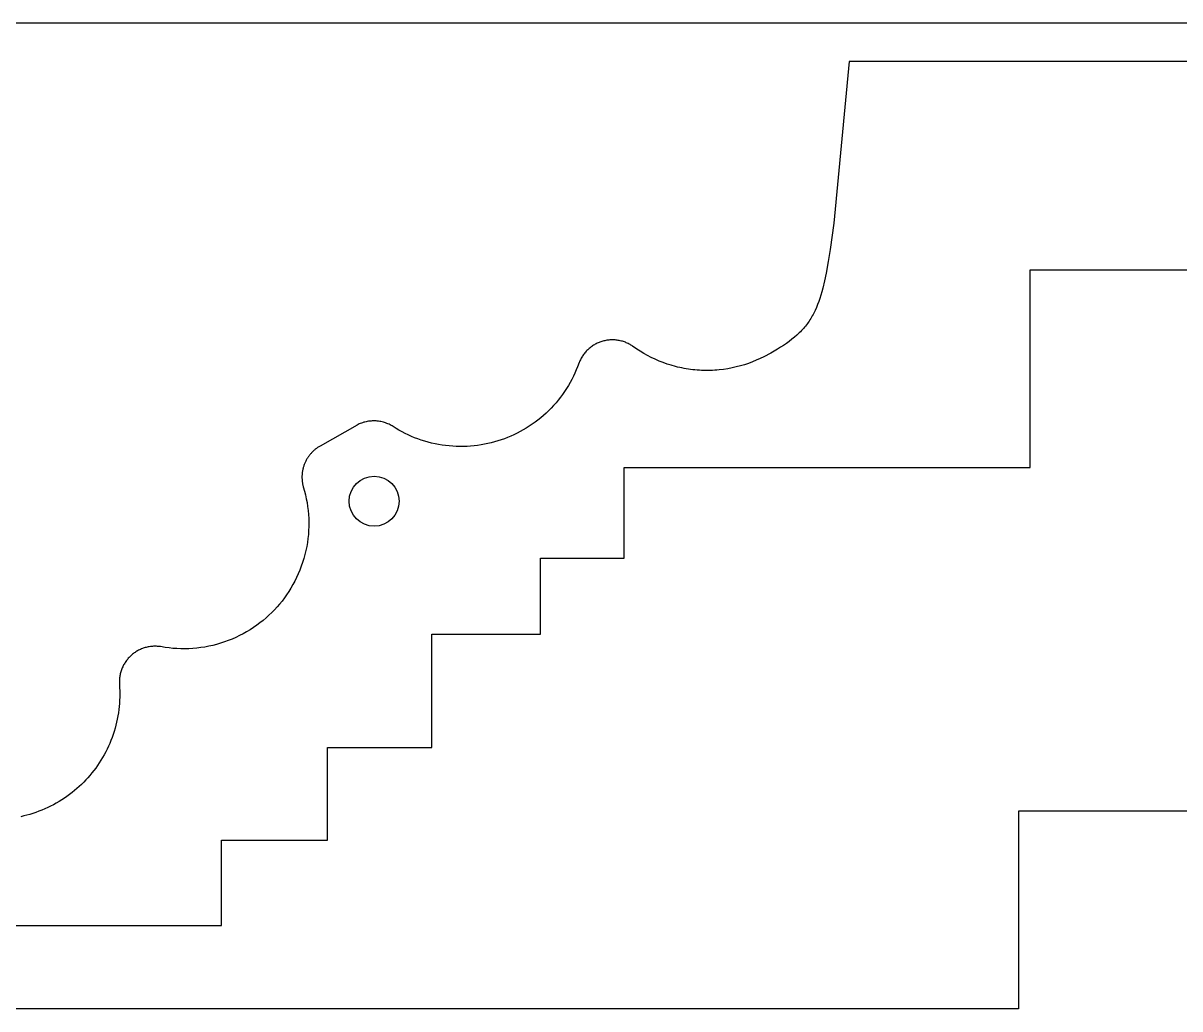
# Model space of a CAD drawing. Extents: x 296 to 1497, y 3 to 304.
# Drawn here: x 660 to 724.6, y 249 to 304.1 of the extents above; entities that cross this region are included whole.
import ezdxf

# ---------------------------------------------------------------- set-up
doc = ezdxf.new("R2010")
doc.units = 0
doc.layers.add('FLAT_PANELS', color=1, linetype='CONTINUOUS')
doc.layers.add('HELP_LINES', color=3, linetype='CONTINUOUS')

msp = doc.modelspace()

# ---------------------------------------------------------------- linework, layer by layer
at = {"layer": 'FLAT_PANELS'}
for p, q in [((706.144, 301.944), (705.286, 292.908)), ((835.536, 301.944, 0), (706.144, 301.944)), ((705.286, 292.908), (705.085, 291.439)), ((705.085, 291.439), (704.976, 290.756)), ((704.976, 290.756), (704.861, 290.12)), ((704.861, 290.12), (704.77, 289.68)), ((716.273, 279.242), (716.273, 290.302)), ((716.273, 290.302), (810.571, 290.302)), ((704.673, 289.269), (704.622, 289.074)), ((704.77, 289.68), (704.673, 289.269)), ((704.449, 288.525), (704.385, 288.354)), ((704.51, 288.702), (704.449, 288.525)), ((704.567, 288.885), (704.51, 288.702)), ((704.622, 289.074), (704.567, 288.885)), ((704.167, 287.872), (704.127, 287.795)), ((704.206, 287.949), (704.167, 287.872)), ((704.244, 288.027), (704.206, 287.949)), ((704.317, 288.188), (704.244, 288.027)), ((704.385, 288.354), (704.317, 288.188)), ((703.756, 287.224), (703.704, 287.157)), ((703.808, 287.292), (703.756, 287.224)), ((703.857, 287.361), (703.808, 287.292)), ((703.906, 287.431), (703.857, 287.361)), ((703.953, 287.502), (703.906, 287.431)), ((703.998, 287.574), (703.953, 287.502)), ((704.042, 287.646), (703.998, 287.574)), ((704.085, 287.72), (704.042, 287.646)), ((704.127, 287.795), (704.085, 287.72)), ((703.226, 286.651), (703.09, 286.531)), ((703.291, 286.711), (703.226, 286.651)), ((703.355, 286.773), (703.291, 286.711)), ((703.417, 286.835), (703.355, 286.773)), ((703.478, 286.898), (703.417, 286.835)), ((703.536, 286.962), (703.478, 286.898)), ((703.594, 287.026), (703.536, 286.962)), ((703.65, 287.091), (703.594, 287.026)), ((703.704, 287.157), (703.65, 287.091)), ((691.659, 285.942), (691.614, 285.905)), ((691.706, 285.979), (691.659, 285.942)), ((691.753, 286.013), (691.706, 285.979)), ((691.801, 286.046), (691.753, 286.013)), ((691.85, 286.078), (691.801, 286.046)), ((691.9, 286.108), (691.85, 286.078)), ((691.951, 286.137), (691.9, 286.108)), ((692.002, 286.164), (691.951, 286.137)), ((692.054, 286.189), (692.002, 286.164)), ((692.106, 286.213), (692.054, 286.189)), ((692.159, 286.235), (692.106, 286.213)), ((692.211, 286.255), (692.159, 286.235)), ((692.265, 286.274), (692.211, 286.255)), ((692.318, 286.292), (692.265, 286.274)), ((692.372, 286.307), (692.318, 286.292)), ((692.426, 286.322), (692.372, 286.307)), ((692.481, 286.335), (692.426, 286.322)), ((692.537, 286.346), (692.481, 286.335)), ((692.594, 286.356), (692.537, 286.346)), ((692.651, 286.364), (692.594, 286.356)), ((692.708, 286.371), (692.651, 286.364)), ((692.766, 286.376), (692.708, 286.371)), ((692.824, 286.379), (692.766, 286.376)), ((692.883, 286.381), (692.824, 286.379)), ((692.941, 286.381), (692.883, 286.381)), ((693, 286.379), (692.941, 286.381)), ((693.059, 286.375), (693, 286.379)), ((693.117, 286.37), (693.059, 286.375)), ((693.176, 286.363), (693.117, 286.37)), ((693.234, 286.354), (693.176, 286.363)), ((693.292, 286.344), (693.234, 286.354)), ((693.35, 286.332), (693.292, 286.344)), ((693.407, 286.318), (693.35, 286.332)), ((693.464, 286.302), (693.407, 286.318)), ((693.52, 286.285), (693.464, 286.302)), ((693.576, 286.266), (693.52, 286.285)), ((693.631, 286.246), (693.576, 286.266)), ((693.685, 286.224), (693.631, 286.246)), ((693.738, 286.201), (693.685, 286.224)), ((693.79, 286.176), (693.738, 286.201)), ((693.841, 286.15), (693.79, 286.176)), ((693.892, 286.123), (693.841, 286.15)), ((693.941, 286.094), (693.892, 286.123)), ((693.989, 286.064), (693.941, 286.094)), ((694.036, 286.033), (693.989, 286.064)), ((694.27, 285.869), (694.036, 286.033)), ((702.312, 285.965), (702.137, 285.857)), ((702.481, 286.074), (702.312, 285.965)), ((702.643, 286.186), (702.481, 286.074)), ((702.799, 286.299), (702.643, 286.186)), ((702.948, 286.414), (702.799, 286.299)), ((703.09, 286.531), (702.948, 286.414)), ((691.114, 285.264), (691.09, 285.212)), ((691.14, 285.315), (691.114, 285.264)), ((691.168, 285.365), (691.14, 285.315)), ((691.197, 285.415), (691.168, 285.365)), ((691.228, 285.465), (691.197, 285.415)), ((691.26, 285.513), (691.228, 285.465)), ((691.294, 285.561), (691.26, 285.513)), ((691.329, 285.608), (691.294, 285.561)), ((691.366, 285.653), (691.329, 285.608)), ((691.404, 285.698), (691.366, 285.653)), ((691.443, 285.742), (691.404, 285.698)), ((691.484, 285.785), (691.443, 285.742)), ((691.526, 285.826), (691.484, 285.785)), ((691.569, 285.866), (691.526, 285.826)), ((691.614, 285.905), (691.569, 285.866)), ((694.464, 285.743), (694.27, 285.869)), ((694.664, 285.622), (694.464, 285.743)), ((694.869, 285.507), (694.664, 285.622)), ((695.079, 285.398), (694.869, 285.507)), ((695.295, 285.296), (695.079, 285.398)), ((695.515, 285.2), (695.295, 285.296)), ((701.165, 285.334), (700.954, 285.239)), ((701.371, 285.435), (701.165, 285.334)), ((701.766, 285.644), (701.371, 285.435)), ((701.954, 285.75), (701.766, 285.644)), ((702.137, 285.857), (701.954, 285.75)), ((690.887, 284.699), (690.81, 284.522)), ((690.959, 284.877), (690.887, 284.699)), ((691.046, 285.108), (690.959, 284.877)), ((691.067, 285.16), (691.046, 285.108)), ((691.09, 285.212), (691.067, 285.16)), ((695.739, 285.112), (695.515, 285.2)), ((695.968, 285.031), (695.739, 285.112)), ((696.2, 284.958), (695.968, 285.031)), ((696.435, 284.893), (696.2, 284.958)), ((696.554, 284.863), (696.435, 284.893)), ((696.674, 284.835), (696.554, 284.863)), ((696.794, 284.81), (696.674, 284.835)), ((696.914, 284.786), (696.794, 284.81)), ((697.035, 284.765), (696.914, 284.786)), ((697.157, 284.746), (697.035, 284.765)), ((697.279, 284.729), (697.157, 284.746)), ((697.401, 284.714), (697.279, 284.729)), ((697.524, 284.701), (697.401, 284.714)), ((697.647, 284.69), (697.524, 284.701)), ((697.77, 284.682), (697.647, 284.69)), ((697.893, 284.676), (697.77, 284.682)), ((698.016, 284.672), (697.893, 284.676)), ((698.139, 284.67), (698.016, 284.672)), ((698.262, 284.67), (698.139, 284.67)), ((698.385, 284.672), (698.262, 284.67)), ((698.508, 284.677), (698.385, 284.672)), ((698.631, 284.683), (698.508, 284.677)), ((698.753, 284.692), (698.631, 284.683)), ((698.875, 284.703), (698.753, 284.692)), ((699.118, 284.731), (698.875, 284.703)), ((699.358, 284.768), (699.118, 284.731)), ((699.597, 284.812), (699.358, 284.768)), ((699.832, 284.865), (699.597, 284.812)), ((700.064, 284.925), (699.832, 284.865)), ((700.293, 284.993), (700.064, 284.925)), ((700.517, 285.068), (700.293, 284.993)), ((700.738, 285.15), (700.517, 285.068)), ((700.954, 285.239), (700.738, 285.15)), ((690.546, 284.001), (690.448, 283.83)), ((690.639, 284.173), (690.546, 284.001)), ((690.727, 284.347), (690.639, 284.173)), ((690.81, 284.522), (690.727, 284.347)), ((690.122, 283.334), (690.004, 283.174)), ((690.236, 283.497), (690.122, 283.334)), ((690.344, 283.662), (690.236, 283.497)), ((690.448, 283.83), (690.344, 283.662)), ((689.621, 282.714), (689.485, 282.568)), ((689.753, 282.864), (689.621, 282.714)), ((689.881, 283.017), (689.753, 282.864)), ((690.004, 283.174), (689.881, 283.017)), ((689.051, 282.153), (688.899, 282.023)), ((689.199, 282.287), (689.051, 282.153)), ((689.344, 282.425), (689.199, 282.287)), ((689.485, 282.568), (689.344, 282.425)), ((678.63, 281.621), (676.558, 280.444)), ((678.689, 281.651), (678.63, 281.621)), ((678.749, 281.678), (678.689, 281.651)), ((678.81, 281.704), (678.749, 281.678)), ((678.873, 281.729), (678.81, 281.704)), ((678.937, 281.751), (678.873, 281.729)), ((679.001, 281.771), (678.937, 281.751)), ((679.067, 281.789), (679.001, 281.771)), ((679.134, 281.805), (679.067, 281.789)), ((679.202, 281.818), (679.134, 281.805)), ((679.27, 281.83), (679.202, 281.818)), ((679.339, 281.839), (679.27, 281.83)), ((679.408, 281.845), (679.339, 281.839)), ((679.478, 281.849), (679.408, 281.845)), ((679.547, 281.851), (679.478, 281.849)), ((679.617, 281.85), (679.547, 281.851)), ((679.687, 281.847), (679.617, 281.85)), ((679.756, 281.842), (679.687, 281.847)), ((679.826, 281.834), (679.756, 281.842)), ((679.894, 281.823), (679.826, 281.834)), ((679.963, 281.81), (679.894, 281.823)), ((680.03, 281.795), (679.963, 281.81)), ((680.097, 281.778), (680.03, 281.795)), ((680.163, 281.759), (680.097, 281.778)), ((680.227, 281.737), (680.163, 281.759)), ((680.291, 281.713), (680.227, 281.737)), ((680.354, 281.688), (680.291, 281.713)), ((680.415, 281.66), (680.354, 281.688)), ((680.475, 281.631), (680.415, 281.66)), ((680.533, 281.599), (680.475, 281.631)), ((680.59, 281.567), (680.533, 281.599)), ((680.807, 281.431), (680.59, 281.567)), ((680.972, 281.334), (680.807, 281.431)), ((688.09, 281.446), (687.921, 281.346)), ((688.258, 281.552), (688.09, 281.446)), ((688.422, 281.662), (688.258, 281.552)), ((688.584, 281.778), (688.422, 281.662)), ((688.743, 281.898), (688.584, 281.778)), ((688.899, 282.023), (688.743, 281.898)), ((681.141, 281.241), (680.972, 281.334)), ((681.313, 281.152), (681.141, 281.241)), ((681.489, 281.067), (681.313, 281.152)), ((681.668, 280.987), (681.489, 281.067)), ((681.849, 280.912), (681.668, 280.987)), ((682.034, 280.842), (681.849, 280.912)), ((682.22, 280.777), (682.034, 280.842)), ((682.41, 280.717), (682.22, 280.777)), ((686.686, 280.788), (686.504, 280.729)), ((686.866, 280.852), (686.686, 280.788)), ((687.045, 280.921), (686.866, 280.852)), ((687.223, 280.995), (687.045, 280.921)), ((687.4, 281.075), (687.223, 280.995)), ((687.575, 281.16), (687.4, 281.075)), ((687.749, 281.25), (687.575, 281.16)), ((687.921, 281.346), (687.749, 281.25)), ((676.109, 280.096), (676.08, 280.066)), ((676.139, 280.126), (676.109, 280.096)), ((676.169, 280.155), (676.139, 280.126)), ((676.2, 280.184), (676.169, 280.155)), ((676.23, 280.211), (676.2, 280.184)), ((676.262, 280.238), (676.23, 280.211)), ((676.294, 280.264), (676.262, 280.238)), ((676.326, 280.29), (676.294, 280.264)), ((676.358, 280.314), (676.326, 280.29)), ((676.391, 280.338), (676.358, 280.314)), ((676.424, 280.36), (676.391, 280.338)), ((676.457, 280.383), (676.424, 280.36)), ((676.49, 280.404), (676.457, 280.383)), ((676.524, 280.424), (676.49, 280.404)), ((676.558, 280.444), (676.524, 280.424)), ((682.601, 280.662), (682.41, 280.717)), ((682.794, 280.612), (682.601, 280.662)), ((682.989, 280.568), (682.794, 280.612)), ((683.185, 280.529), (682.989, 280.568)), ((683.382, 280.497), (683.185, 280.529)), ((683.58, 280.469), (683.382, 280.497)), ((683.779, 280.448), (683.58, 280.469)), ((683.979, 280.432), (683.779, 280.448)), ((684.178, 280.421), (683.979, 280.432)), ((684.378, 280.417), (684.178, 280.421)), ((684.577, 280.418), (684.378, 280.417)), ((684.776, 280.425), (684.577, 280.418)), ((684.974, 280.437), (684.776, 280.425)), ((685.171, 280.455), (684.974, 280.437)), ((685.367, 280.479), (685.171, 280.455)), ((685.561, 280.508), (685.367, 280.479)), ((685.754, 280.542), (685.561, 280.508)), ((685.945, 280.581), (685.754, 280.542)), ((686.134, 280.626), (685.945, 280.581)), ((686.32, 280.675), (686.134, 280.626)), ((686.504, 280.729), (686.32, 280.675)), ((675.689, 279.448), (675.674, 279.407)), ((675.706, 279.488), (675.689, 279.448)), ((675.724, 279.528), (675.706, 279.488)), ((675.742, 279.568), (675.724, 279.528)), ((675.761, 279.607), (675.742, 279.568)), ((675.781, 279.646), (675.761, 279.607)), ((675.802, 279.684), (675.781, 279.646)), ((675.824, 279.722), (675.802, 279.684)), ((675.847, 279.759), (675.824, 279.722)), ((675.87, 279.796), (675.847, 279.759)), ((675.894, 279.832), (675.87, 279.796)), ((675.919, 279.867), (675.894, 279.832)), ((675.944, 279.902), (675.919, 279.867)), ((675.97, 279.936), (675.944, 279.902)), ((675.997, 279.97), (675.97, 279.936)), ((676.024, 280.002), (675.997, 279.97)), ((676.052, 280.034), (676.024, 280.002)), ((676.08, 280.066), (676.052, 280.034)), ((675.549, 278.816), (675.547, 278.773)), ((675.552, 278.858), (675.549, 278.816)), ((675.556, 278.901), (675.552, 278.858)), ((675.561, 278.944), (675.556, 278.901)), ((675.566, 278.986), (675.561, 278.944)), ((675.573, 279.029), (675.566, 278.986)), ((675.58, 279.072), (675.573, 279.029)), ((675.589, 279.114), (675.58, 279.072)), ((675.598, 279.157), (675.589, 279.114)), ((675.608, 279.199), (675.598, 279.157)), ((675.619, 279.241), (675.608, 279.199)), ((675.632, 279.283), (675.619, 279.241)), ((675.645, 279.325), (675.632, 279.283)), ((675.659, 279.366), (675.645, 279.325)), ((675.674, 279.407), (675.659, 279.366)), ((693.572, 274.172), (693.572, 279.242)), ((693.572, 279.242), (716.273, 279.242)), ((675.547, 278.773), (675.546, 278.731)), ((675.546, 278.731), (675.546, 278.689)), ((675.546, 278.689), (675.547, 278.647)), ((675.547, 278.647), (675.549, 278.605)), ((675.549, 278.605), (675.551, 278.563)), ((675.551, 278.563), (675.555, 278.522)), ((675.555, 278.522), (675.559, 278.481)), ((675.559, 278.481), (675.564, 278.44)), ((675.564, 278.44), (675.57, 278.4)), ((675.57, 278.4), (675.576, 278.36)), ((675.576, 278.36), (675.584, 278.32)), ((675.584, 278.32), (675.592, 278.281)), ((675.592, 278.281), (675.601, 278.242)), ((675.601, 278.242), (675.61, 278.203)), ((675.61, 278.203), (675.621, 278.165)), ((675.621, 278.165), (675.69, 277.921)), ((675.69, 277.921), (675.743, 277.712)), ((675.743, 277.712), (675.79, 277.499)), ((675.79, 277.499), (675.83, 277.284)), ((675.83, 277.284), (675.864, 277.066)), ((675.864, 277.066), (675.891, 276.845)), ((675.891, 276.845), (675.91, 276.623)), ((675.91, 276.623), (675.923, 276.4)), ((675.923, 276.4), (675.929, 276.175)), ((675.919, 275.723), (675.903, 275.496)), ((675.928, 275.949), (675.919, 275.723)), ((675.929, 276.175), (675.928, 275.949)), ((675.848, 275.044), (675.81, 274.819)), ((675.879, 275.27), (675.848, 275.044)), ((675.903, 275.496), (675.879, 275.27)), ((675.712, 274.373), (675.651, 274.153)), ((675.764, 274.596), (675.712, 274.373)), ((675.81, 274.819), (675.764, 274.596)), ((675.51, 273.72), (675.429, 273.508)), ((675.584, 273.936), (675.51, 273.72)), ((675.651, 274.153), (675.584, 273.936)), ((688.892, 269.929), (688.892, 274.172)), ((688.892, 274.172), (693.572, 274.172)), ((675.248, 273.094), (675.148, 272.893)), ((675.342, 273.299), (675.248, 273.094)), ((675.429, 273.508), (675.342, 273.299)), ((674.93, 272.502), (674.813, 272.314)), ((675.042, 272.695), (674.93, 272.502)), ((675.148, 272.893), (675.042, 272.695)), ((674.431, 271.779), (674.295, 271.611)), ((674.563, 271.952), (674.431, 271.779)), ((674.691, 272.131), (674.563, 271.952)), ((674.813, 272.314), (674.691, 272.131)), ((673.858, 271.136), (673.701, 270.985)), ((674.009, 271.291), (673.858, 271.136)), ((674.155, 271.449), (674.009, 271.291)), ((674.295, 271.611), (674.155, 271.449)), ((673.018, 270.425), (672.834, 270.297)), ((673.197, 270.558), (673.018, 270.425)), ((673.37, 270.696), (673.197, 270.558)), ((673.539, 270.838), (673.37, 270.696)), ((673.701, 270.985), (673.539, 270.838)), ((671.848, 269.744), (671.639, 269.652)), ((672.053, 269.842), (671.848, 269.744)), ((672.254, 269.947), (672.053, 269.842)), ((672.452, 270.058), (672.254, 269.947)), ((672.645, 270.174), (672.452, 270.058)), ((672.834, 270.297), (672.645, 270.174)), ((682.801, 263.589), (682.801, 269.929)), ((682.801, 269.929), (688.892, 269.929)), ((666.566, 269.096), (666.513, 269.073)), ((666.62, 269.118), (666.566, 269.096)), ((666.674, 269.138), (666.62, 269.118)), ((666.729, 269.156), (666.674, 269.138)), ((666.785, 269.173), (666.729, 269.156)), ((666.841, 269.188), (666.785, 269.173)), ((666.897, 269.201), (666.841, 269.188)), ((666.954, 269.213), (666.897, 269.201)), ((667.011, 269.223), (666.954, 269.213)), ((667.068, 269.232), (667.011, 269.223)), ((667.125, 269.239), (667.068, 269.232)), ((667.183, 269.244), (667.125, 269.239)), ((667.24, 269.247), (667.183, 269.244)), ((667.297, 269.249), (667.24, 269.247)), ((667.354, 269.249), (667.297, 269.249)), ((667.411, 269.248), (667.354, 269.249)), ((667.467, 269.245), (667.411, 269.248)), ((667.523, 269.24), (667.467, 269.245)), ((667.579, 269.234), (667.523, 269.24)), ((667.634, 269.227), (667.579, 269.234)), ((667.9, 269.183), (667.634, 269.227)), ((668.114, 269.154), (667.9, 269.183)), ((668.331, 269.132), (668.114, 269.154)), ((668.55, 269.117), (668.331, 269.132)), ((668.77, 269.109), (668.55, 269.117)), ((668.992, 269.107), (668.77, 269.109)), ((669.215, 269.113), (668.992, 269.107)), ((669.438, 269.125), (669.215, 269.113)), ((669.662, 269.145), (669.438, 269.125)), ((669.886, 269.173), (669.662, 269.145)), ((670.11, 269.207), (669.886, 269.173)), ((670.333, 269.249), (670.11, 269.207)), ((670.556, 269.298), (670.333, 269.249)), ((670.776, 269.355), (670.556, 269.298)), ((670.995, 269.419), (670.776, 269.355)), ((671.212, 269.49), (670.995, 269.419)), ((671.427, 269.568), (671.212, 269.49)), ((671.639, 269.652), (671.427, 269.568)), ((665.729, 268.444), (665.696, 268.398)), ((665.764, 268.489), (665.729, 268.444)), ((665.8, 268.533), (665.764, 268.489)), ((665.837, 268.576), (665.8, 268.533)), ((665.875, 268.617), (665.837, 268.576)), ((665.913, 268.658), (665.875, 268.617)), ((665.953, 268.697), (665.913, 268.658)), ((665.993, 268.734), (665.953, 268.697)), ((666.035, 268.771), (665.993, 268.734)), ((666.078, 268.806), (666.035, 268.771)), ((666.122, 268.841), (666.078, 268.806)), ((666.167, 268.874), (666.122, 268.841)), ((666.213, 268.906), (666.167, 268.874)), ((666.261, 268.937), (666.213, 268.906)), ((666.309, 268.967), (666.261, 268.937)), ((666.359, 268.996), (666.309, 268.967)), ((666.409, 269.023), (666.359, 268.996)), ((666.461, 269.049), (666.409, 269.023)), ((666.513, 269.073), (666.461, 269.049)), ((665.419, 267.828), (665.403, 267.772)), ((665.436, 267.883), (665.419, 267.828)), ((665.456, 267.938), (665.436, 267.883)), ((665.476, 267.992), (665.456, 267.938)), ((665.499, 268.046), (665.476, 267.992)), ((665.523, 268.098), (665.499, 268.046)), ((665.548, 268.151), (665.523, 268.098)), ((665.575, 268.202), (665.548, 268.151)), ((665.603, 268.252), (665.575, 268.202)), ((665.633, 268.302), (665.603, 268.252)), ((665.664, 268.35), (665.633, 268.302)), ((665.696, 268.398), (665.664, 268.35)), ((665.335, 267.321), (665.334, 267.264)), ((665.334, 267.264), (665.334, 267.208)), ((665.334, 267.208), (665.336, 267.153)), ((665.338, 267.377), (665.335, 267.321)), ((665.336, 267.153), (665.35, 266.926)), ((665.342, 267.434), (665.338, 267.377)), ((665.348, 267.49), (665.342, 267.434)), ((665.356, 267.547), (665.348, 267.49)), ((665.365, 267.603), (665.356, 267.547)), ((665.376, 267.66), (665.365, 267.603)), ((665.389, 267.716), (665.376, 267.66)), ((665.403, 267.772), (665.389, 267.716)), ((665.35, 266.926), (665.357, 266.754)), ((665.357, 266.754), (665.359, 266.58)), ((665.359, 266.58), (665.358, 266.406)), ((665.326, 265.881), (665.306, 265.705)), ((665.341, 266.056), (665.326, 265.881)), ((665.351, 266.231), (665.341, 266.056)), ((665.358, 266.406), (665.351, 266.231)), ((665.254, 265.355), (665.221, 265.18)), ((665.282, 265.53), (665.254, 265.355)), ((665.306, 265.705), (665.282, 265.53)), ((665.095, 264.661), (665.044, 264.489)), ((665.141, 264.833), (665.095, 264.661)), ((665.183, 265.006), (665.141, 264.833)), ((665.221, 265.18), (665.183, 265.006)), ((664.866, 263.984), (664.798, 263.819)), ((664.929, 264.151), (664.866, 263.984)), ((664.989, 264.319), (664.929, 264.151)), ((665.044, 264.489), (664.989, 264.319)), ((664.57, 263.337), (664.486, 263.18)), ((664.65, 263.495), (664.57, 263.337)), ((664.726, 263.656), (664.65, 263.495)), ((664.798, 263.819), (664.726, 263.656)), ((676.983, 258.415), (676.983, 263.589)), ((676.983, 263.589), (682.801, 263.589)), ((664.212, 262.727), (664.114, 262.581)), ((664.307, 262.875), (664.212, 262.727)), ((664.398, 263.026), (664.307, 262.875)), ((664.486, 263.18), (664.398, 263.026)), ((663.691, 262.03), (663.578, 261.901)), ((663.801, 262.163), (663.691, 262.03)), ((663.908, 262.299), (663.801, 262.163)), ((664.013, 262.439), (663.908, 262.299)), ((664.114, 262.581), (664.013, 262.439)), ((663.091, 261.408), (662.961, 261.292)), ((663.218, 261.528), (663.091, 261.408)), ((663.342, 261.65), (663.218, 261.528)), ((663.461, 261.774), (663.342, 261.65)), ((663.578, 261.901), (663.461, 261.774)), ((662.261, 260.755), (662.112, 260.658)), ((662.407, 260.856), (662.261, 260.755)), ((662.55, 260.96), (662.407, 260.856)), ((662.69, 261.068), (662.55, 260.96)), ((662.827, 261.178), (662.69, 261.068)), ((662.961, 261.292), (662.827, 261.178)), ((661.004, 260.086), (660.838, 260.02)), ((661.168, 260.155), (661.004, 260.086)), ((661.331, 260.229), (661.168, 260.155)), ((661.492, 260.307), (661.331, 260.229)), ((661.65, 260.389), (661.492, 260.307)), ((661.807, 260.475), (661.65, 260.389)), ((661.961, 260.564), (661.807, 260.475)), ((662.112, 260.658), (661.961, 260.564)), ((659.989, 259.759), (659.817, 259.72)), ((660.161, 259.803), (659.989, 259.759)), ((660.332, 259.85), (660.161, 259.803)), ((660.502, 259.903), (660.332, 259.85)), ((660.67, 259.959), (660.502, 259.903)), ((660.838, 260.02), (660.67, 259.959)), ((738.321, 260.033), (715.619, 260.033)), ((715.619, 260.033), (715.619, 248.973)), ((671.042, 253.631), (671.042, 258.415)), ((671.042, 258.415), (676.983, 258.415)), ((653.117, 253.631), (671.042, 253.631)), ((715.619, 248.973), (621.322, 248.973))]:
    msp.add_line(p, q, dxfattribs=at)
msp.add_circle((679.581, 277.359), 1.4, dxfattribs=at)
at = {"layer": 'HELP_LINES'}
msp.add_line((895.908, 304.093), (295.908, 304.093), dxfattribs=at)

doc.saveas('drawing.dxf')
